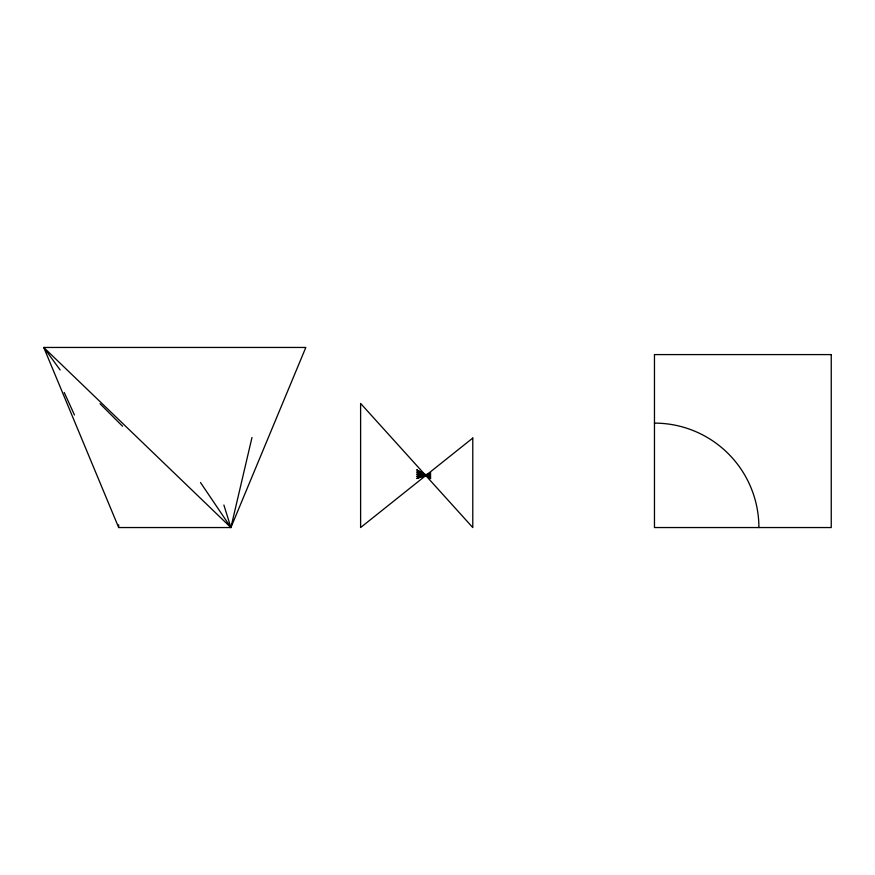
<?xml version="1.0" encoding="UTF-8"?>
<svg xmlns="http://www.w3.org/2000/svg" width="875" height="875" viewBox="0 0 875 875"><rect width="100%" height="100%" fill="white"/><g stroke="black" fill="none" stroke-linecap="round" stroke-linejoin="round"><path stroke-width="1.31" d="M251.978 437.5L230.902 527.548L118.672 527.548L43.75 347.452L305.823 347.452L230.902 527.548L43.75 347.452L60.134 369.961M423.708 475.628L416.697 478.472L430.719 473.955L424.342 475.027M426.048 474.677L430.719 472.784M421.794 475.453L416.697 476.306L430.719 475.125L424.342 474.677M421.794 474.502L416.697 474.141L430.719 476.306L416.697 471.975L430.719 477.477L416.697 469.809L430.719 478.647M100.045 403.736L122.555 426.245M200.495 482.519L230.902 527.548L223.891 505.039M64.236 392.481L74.473 414.991M118.672 524.814L118.672 527.548M654.467 423.117A104.431 104.431 0 0 1 758.898 527.548M472.784 438.047L360.609 527.548L360.609 403.43L472.784 527.548L472.784 438.047M831.25 354.594L654.467 354.594L654.467 527.548L831.25 527.548L831.25 354.594"/></g></svg>
